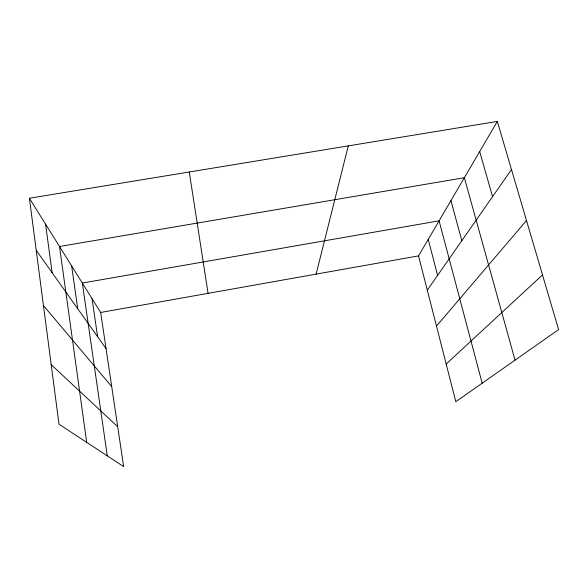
<?xml version="1.0" encoding="UTF-8"?>
<svg xmlns="http://www.w3.org/2000/svg" width="588" height="588" viewBox="0 0 588 588"><rect width="100%" height="100%" fill="white"/><g stroke="black" fill="none" stroke-linecap="round" stroke-linejoin="round"><path stroke-width="0.88" d="M316.124 274.118L348.272 145.89M497.338 121.415L558.6 329.596L455.81 401.692L418.546 255.89L497.338 121.415L29.4 198.237L58.998 424.198L123.642 466.585L100.666 312.463L29.4 198.237M427.3 290.156L511.494 169.513M436.487 326.097L526.495 220.5M446.182 364.009L542.504 274.897M100.666 312.463L418.546 255.89M51.2 364.656L117.696 426.697M43.461 305.569L111.72 386.61M36.221 250.29L106.061 348.633M479.69 151.535L492.56 196.642M515.037 360.15L464.366 177.686L59.513 246.497L86.693 442.36M450.945 200.596L461.815 240.698M482.175 383.2L439.089 220.831L82.32 283.048L107.288 455.862M428.233 239.353L437.604 275.39M189.27 171.99L208.071 293.353M92.029 298.623L97.637 336.777M71.648 265.952L77.719 308.722M45.57 224.16L52.134 272.7"/></g></svg>
